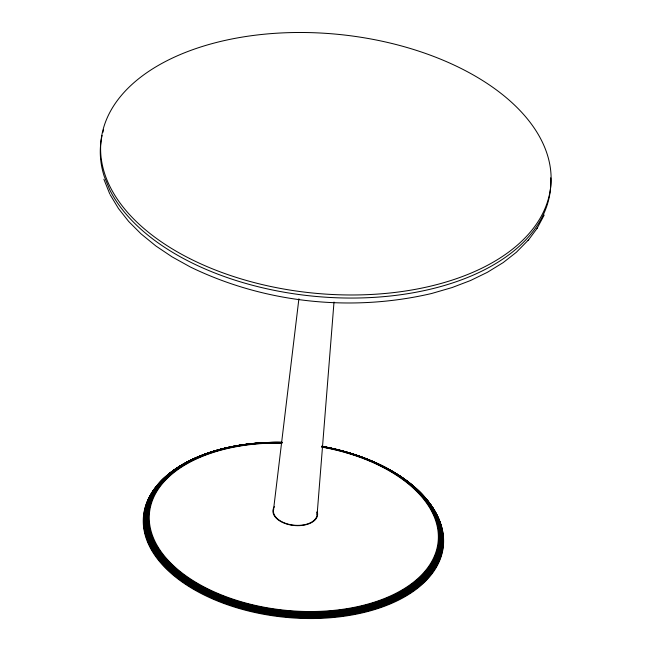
<?xml version="1.0" encoding="UTF-8"?>
<svg xmlns="http://www.w3.org/2000/svg" width="651" height="651" viewBox="0 0 651 651"><rect width="100%" height="100%" fill="white"/><g stroke="black" fill="none" stroke-linecap="round" stroke-linejoin="round"><path stroke-width="0.98" d="M317.102 514.697L334.004 302.064M273.428 510.604L298.899 298.768M537.051 228.436L544.195 215.042M110.092 194.592L118.547 208.621L128.727 221.519L141.055 233.872L155.923 246.013L172.067 256.852L190.377 267.008C264.55 303.081 351.491 312.268 431.719 293.471L452.079 287.555L470.543 280.516L487.412 272.289L503.199 262.581L516.389 252.246L528.677 239.714M528.148 240.439L537.596 227.687M109.702 193.77L103.883 179.245M409.455 483.286A150.397 86.477 5.7 0 1 390.315 603.217A150.397 86.477 5.7 0 1 180.628 580.131A150.397 86.477 5.7 0 1 193.013 459.451M194.82 458.638A150.397 86.477 5.7 0 1 198.506 457.083M199.369 456.725A150.397 86.477 5.7 0 1 211.144 452.543M388.916 469.973A150.397 86.477 5.7 0 1 393.171 472.374M395.662 473.855A150.397 86.477 5.7 0 1 397.289 474.856M398.892 475.865A150.397 86.477 5.7 0 1 403.921 479.217M405.54 480.365A150.397 86.477 5.7 0 1 408.69 482.692M387.011 468.687A150.064 86.29 5.7 0 1 396.133 599.864A150.064 86.29 5.7 0 1 171.482 571.96A150.064 86.29 5.7 0 1 224.896 448.555M229.575 447.522A150.064 86.29 5.7 0 1 231.471 447.139M236.256 446.252A150.064 86.29 5.7 0 1 238.193 445.927M240.138 445.618A150.064 86.29 5.7 0 1 242.091 445.325M257.812 443.6A150.064 86.29 5.7 0 1 260.669 443.396M269.319 442.997A150.064 86.29 5.7 0 1 272.216 442.932M326.696 447.831A150.064 86.29 5.7 0 1 328.6 448.222M346.356 452.567A150.064 86.29 5.7 0 1 355.039 455.228M363.478 458.182A150.064 86.29 5.7 0 1 370.753 461.046M374.301 462.56A150.064 86.29 5.7 0 1 382.585 466.417M426.861 500.041A150.674 86.64 5.7 0 1 383.773 606.504A150.674 86.64 5.7 0 1 190.336 587.397A150.674 86.64 5.7 0 1 168.463 474.514M170.684 472.789A150.674 86.64 5.7 0 1 178.691 467.32M181.271 465.774A150.674 86.64 5.7 0 1 186.65 462.812M409.617 483.709A150.674 86.64 5.7 0 1 413.352 486.712M415.509 488.551A150.674 86.64 5.7 0 1 417.584 490.406M418.927 491.66A150.674 86.64 5.7 0 1 425.64 498.625M331.326 448.376A149.225 85.81 5.7 0 1 414.728 587.186A149.225 85.81 5.7 0 1 169.903 568.697A149.225 85.81 5.7 0 1 260.376 443.022M262.402 442.892A149.225 85.81 5.7 0 1 282.103 442.55M330.382 448.173A149.225 85.81 5.7 0 0 321.83 446.496A146.385 84.174 5.7 0 1 411.985 584.964A146.385 84.174 5.7 0 1 166.558 560.462A146.385 84.174 5.7 0 1 282.29 442.631M282.257 442.387A148.2 85.216 5.7 0 0 164.898 561.683A148.2 85.216 5.7 0 0 413.483 586.396A148.2 85.216 5.7 0 0 321.708 446.309A148.737 85.525 5.7 0 1 413.881 586.966A148.737 85.525 5.7 0 1 164.394 562.155A148.737 85.525 5.7 0 1 282.184 442.436A147.02 84.54 5.7 0 0 166.046 560.902A147.02 84.54 5.7 0 0 412.628 585.322A147.02 84.54 5.7 0 0 321.545 446.383M398.477 475.173A149.673 86.062 5.7 0 1 384.285 604.169A149.673 86.062 5.7 0 1 163.84 563.563A149.673 86.062 5.7 0 1 238.38 445.683M239.348 445.528A149.673 86.062 5.7 0 1 242.27 445.081M244.231 444.804A149.673 86.062 5.7 0 1 247.193 444.421M249.178 444.185A149.673 86.062 5.7 0 1 252.173 443.868M254.175 443.673A149.673 86.062 5.7 0 1 260.807 443.16M265.584 442.9A149.673 86.062 5.7 0 1 282.029 442.721M321.871 446.684A149.673 86.062 5.7 0 1 325.695 447.4M327.608 447.774A149.673 86.062 5.7 0 1 329.504 448.165M331.392 448.572A149.673 86.062 5.7 0 1 342.597 451.289M346.267 452.307A149.673 86.062 5.7 0 1 359.637 456.563M360.564 456.888A149.673 86.062 5.7 0 1 397.68 474.669M321.594 447.025A145.051 83.409 5.7 0 1 411.131 584.004A145.051 83.409 5.7 0 1 168.072 560.234A145.051 83.409 5.7 0 1 281.419 443.095M317.322 512.028A22.427 12.898 5.7 0 1 293.048 525.373A22.427 12.898 5.7 0 1 274.356 506.69M321.716 446.773A145.726 83.792 5.7 0 1 411.473 584.533A145.726 83.792 5.7 0 1 167.144 560.145A145.726 83.792 5.7 0 1 282.363 442.843M321.635 446.317A147.631 84.89 5.7 0 1 413.051 585.859A147.631 84.89 5.7 0 1 165.427 561.235A147.631 84.89 5.7 0 1 282.339 442.411M316.842 512.036A21.939 12.613 5.7 0 1 295.383 525.308A21.939 12.613 5.7 0 1 273.656 509.302M550.722 177.829A226.019 129.964 5.7 0 1 361.744 297.914A226.019 129.964 5.7 0 1 109.84 190.002L104.233 176.372A226.019 129.964 5.7 0 1 102.085 135.457M102.785 132.609A226.019 129.964 5.7 0 1 103.59 129.769M189.49 258.439A226.019 129.964 5.7 0 0 549.322 195.08A226.019 129.964 5.7 0 0 238.762 37.685A226.019 129.964 5.7 0 0 189.49 258.439"/></g></svg>
